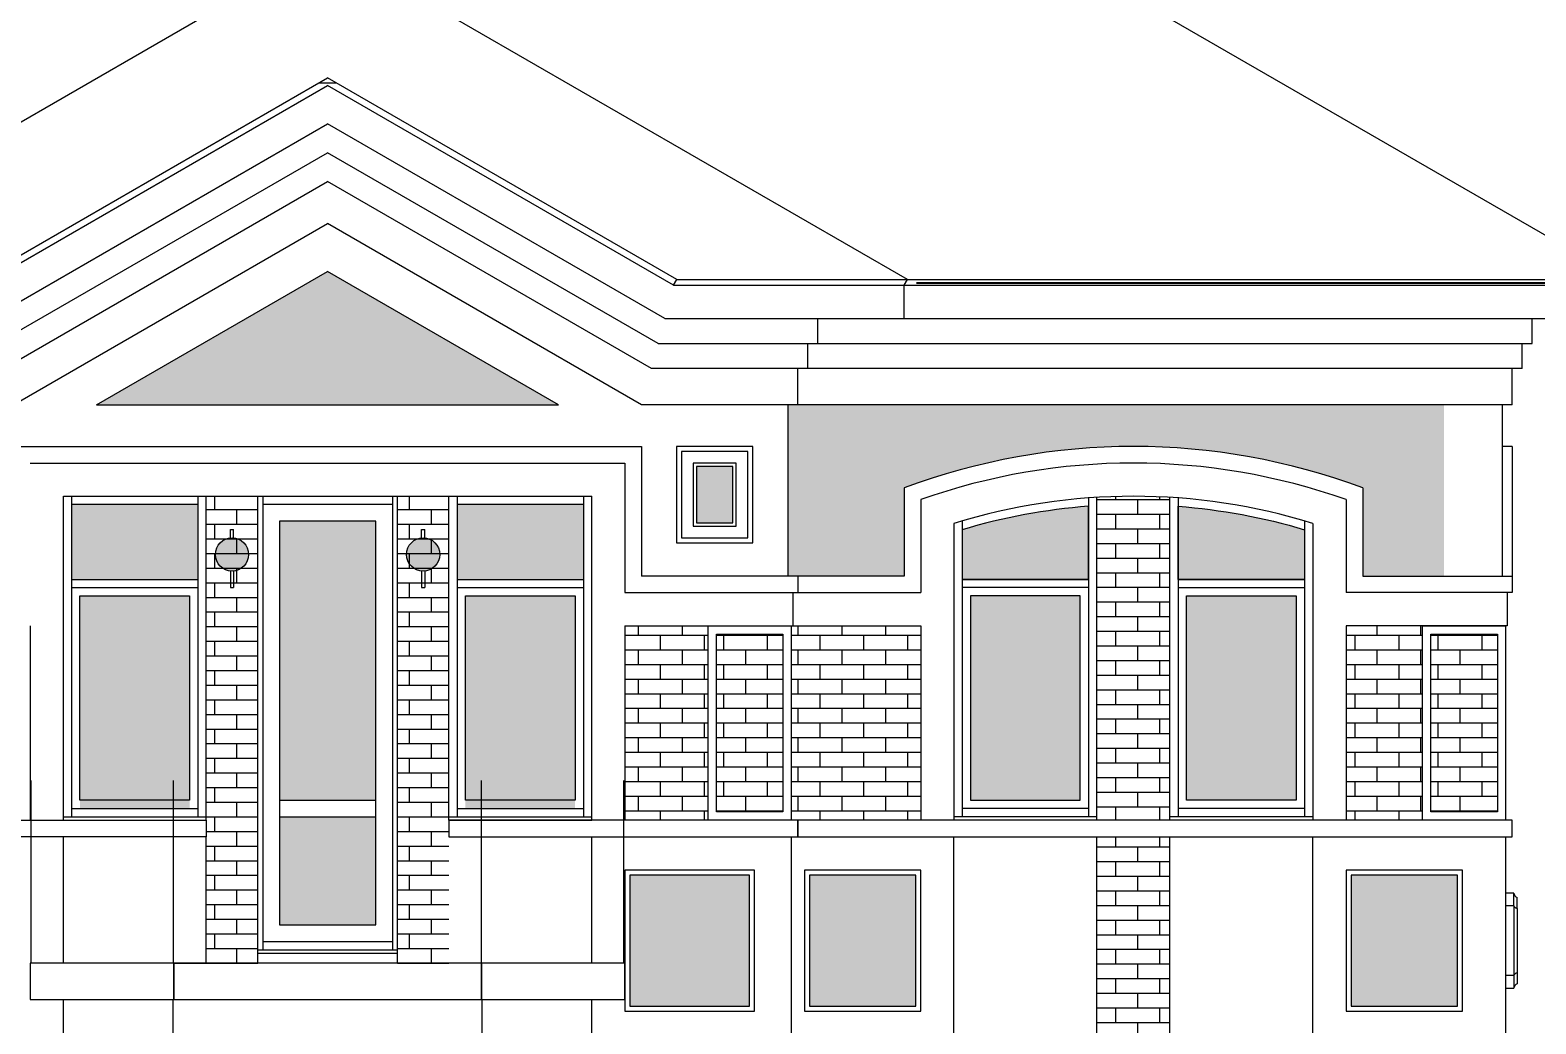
# Model space of a CAD drawing. Header units: millimetres. Extents: x 494 to 889, y 25 to 312.
# Drawn here: x 666.6 to 757.3, y 146.6 to 206.4 of the extents above; entities that cross this region are included whole.
import ezdxf

# ---------------------------------------------------------------- set-up
doc = ezdxf.new("R2010")
doc.units = ezdxf.units.MM
for name, color, linetype, lineweight in [('A_ОКНА', 4, 'Continuous', 13), ('A_РАЗМ.ОСНОВНЫЕ', 4, 'Continuous', 13), ('A_УТЕП-ЛЬ', 41, 'Continuous', 15), ('A_ФАСАД', 30, 'Continuous', 15), ('А_КИРПИЧ ОБЛИЦ.', 250, 'Continuous', 30), ('А_ОБЛИЦОВКА КАМЕНЬ', 211, 'Continuous', 20), ('А_ОКНА', 4, 'Continuous', 13), ('А_ПЕРВЫЙ ПЛАН', 102, 'Continuous', 15), ('А_ШТРИХ.ОКОН', 140, 'Continuous', 9), ('А_ШТУКАТУРКА ФАСАД', 7, 'Continuous', 15)]:
    doc.layers.add(name, color=color, linetype=linetype, lineweight=lineweight)
doc.layers.add('dwgmodels.com', color=250, linetype='Continuous')
doc.styles.get("Standard").update_dxf_attribs({"font": 'ARIAL_0.TTF'})
doc.dimstyles.new('dwgmodels.com', dxfattribs={"dimtxt": 2.5, "dimasz": 2.5, "dimexe": 1.25, "dimexo": 0.625, "dimtad": 1, "dimtxsty": 'Standard', "dimcen": 2.5, "dimadec": 0, "dimazin": 0, "dimtfac": 1, "dimtmove": 0, "dimatfit": 3, "dimfxl": 1, "dimarcsym": 0})

# ---------------------------------------------------------------- blocks, each defined once
blk = doc.blocks.new('фонарь 222')
at = {"layer": 'A_УТЕП-ЛЬ'}
h = blk.add_hatch(color=256, dxfattribs=at)
h.set_gradient(color1=(121, 173, 175), one_color=1, tint=1, name='SPHERICAL')
h.paths.add_polyline_path([(1.100000000000364, 2, 1), (-0.8999999999996362, 2, 1)])
at = {"layer": 'А_ОКНА'}
blk.add_circle((0.1000000000003638, 2), 1, dxfattribs=at)
at = {"layer": 'А_ПЕРВЫЙ ПЛАН', "lineweight": 13, "ltscale": 100}
for p, q in [((0, 3), (0, 3.5)), ((0, 3.5), (0.2000000000007276, 3.5)), ((0.2000000000007276, 3), (0.2000000000007276, 3.5)), ((0, 1), (0, 0)), ((0.2000000000007276, 1), (0.2000000000007276, 0)), ((0, 0), (0.2000000000007276, 0))]:
    blk.add_line(p, q, dxfattribs=at)
blk = doc.blocks.new('*D56')
at = {"layer": 'Defpoints', "color": 0, "transparency": 16777216}
for p in [(669.7138429750164, 234.3943035635011), (669.7138429750164, 227.2790907748213), (607.67497452151, 191.4065582642755)]:
    blk.add_point(p, dxfattribs=at)
at = {"layer": 'dwgmodels.com', "color": 0, "lineweight": -2, "transparency": 16777216}
for p, q in [((607.67497452151, 192.0315582642755), (607.67497452151, 235.6443035635011)), ((669.7138429750164, 227.9040907748213), (669.7138429750164, 235.6443035635011)), ((610.17497452151, 234.3943035635011), (667.2138429750164, 234.3943035635011))]:
    blk.add_line(p, q, dxfattribs=at)
at = {"layer": 'dwgmodels.com', "color": 0, "transparency": 16777216}
for points in [[(610.17497452151, 234.8109702301678), (610.17497452151, 233.9776368968345), (607.67497452151, 234.3943035635011)], [(667.2138429750164, 234.8109702301678), (667.2138429750164, 233.9776368968345), (669.7138429750164, 234.3943035635011)]]:
    blk.add_solid(points, dxfattribs=at)
at = {"layer": 'dwgmodels.com', "color": 0, "transparency": 16777216, "insert": (638.6944087482632, 236.5216910123415), "char_height": 2.5, "attachment_point": 5}
blk.add_mtext('62,04', dxfattribs=at)
blk = doc.blocks.new('*D59')
at = {"layer": 'Defpoints', "color": 0, "transparency": 16777216}
for p in [(684.6413167294936, 211.6400679021414), (784.6466018018527, 211.6400679021414), (719.3618832161151, 191.198682546185)]:
    blk.add_point(p, dxfattribs=at)
at = {"layer": 'dwgmodels.com', "color": 0, "lineweight": -2, "transparency": 16777216}
for p, q in [((685.2663167294936, 211.6400679021414), (785.8966018018527, 211.6400679021414)), ((784.6466018018527, 193.698682546185), (784.6466018018527, 209.1400679021414)), ((719.9868832161151, 191.198682546185), (785.8966018018527, 191.198682546185))]:
    blk.add_line(p, q, dxfattribs=at)
at = {"layer": 'dwgmodels.com', "color": 0, "transparency": 16777216}
for points in [[(784.2299351351861, 209.1400679021414), (785.0632684685194, 209.1400679021414), (784.6466018018527, 211.6400679021414)], [(784.2299351351861, 193.698682546185), (785.0632684685194, 193.698682546185), (784.6466018018527, 191.198682546185)]]:
    blk.add_solid(points, dxfattribs=at)
at = {"layer": 'dwgmodels.com', "color": 0, "transparency": 16777216, "insert": (782.5192143530121, 201.4193752241629), "char_height": 2.5, "attachment_point": 5, "rotation": 90}
blk.add_mtext('20,44', dxfattribs=at)

msp = doc.modelspace()

# ---------------------------------------------------------------- hatches: boundary and pattern name
at = {"layer": 'dwgmodels.com'}
h = msp.add_hatch(color=0, dxfattribs=at)
h.set_gradient(color1=(0, 255, 255), color2=(248, 246, 176), tint=1)
h.paths.add_polyline_path([(698.4345797814613, 183.8425214470666), (684.5345798806427, 191.8676901315124), (670.6345799798116, 183.8425214470666)])
h = msp.add_hatch(color=0, dxfattribs=at)
h.set_gradient(color1=(0, 255, 255), color2=(248, 246, 176), tint=1)
h.paths.add_polyline_path([(662.3345799996468, 180.1425214553277), (660.5345798761349, 180.1425214553277), (660.5345798761327, 176.7425213257269), (662.3345799996468, 176.7425213257269)])
h.paths.add_polyline_path([(660.5345798761349, 180.1425214553277), (660.1345797897384, 180.1425214553277), (660.1345797897384, 176.7425213257269), (660.5345798761327, 176.7425213257269)])
h.paths.add_polyline_path([(708.5345798760836, 180.1425214553277), (706.7345798805773, 180.1425214553277), (706.7345798805773, 176.7425213257269), (708.5345798760836, 176.7425213257269)])
h.paths.add_polyline_path([(708.9345800904857, 180.1425214553277), (708.5345798760836, 180.1425214553277), (708.5345798760836, 176.7425213257269), (708.9345800904857, 176.7425213257269)])
h.paths.add_polyline_path([(746.8345774290219, 178.8425214553053), (746.8345774290219, 173.5425213257298), (751.7345798760953, 173.5425213257259), (751.7345798760953, 183.8425214470739), (712.234580087098, 183.8425214470739), (712.234580087098, 173.5425213257234), (719.2345796710879, 173.5425213257298), (719.2345796710879, 178.8425214716594, -0.1811594344142756)])
h.paths.add_polyline_path([(656.8345796741496, 183.8425214470641), (617.334579876072, 183.8425214470532), (617.334579876072, 173.5425213257259), (622.2345823322257, 173.5425213257298), (622.2345823322257, 178.8425214553053, -0.1811594344142757), (649.8345800901598, 178.8425214716594), (649.8345800901598, 173.5425213257298), (656.8345796741496, 173.5425213257201)])
h = msp.add_hatch(color=0, dxfattribs=at)
h.set_gradient(color1=(0, 255, 255), color2=(248, 246, 176), tint=1)
h.paths.add_polyline_path([(751.7345798760953, 155.5425169443446), (746.1345774290103, 155.5425169443446), (746.1345774290103, 147.6425259499559), (751.7345798760953, 147.6425259499559)])
h.paths.add_polyline_path([(752.5345754024756, 155.5425169443446), (751.7345798760953, 155.5425169443446), (751.7345798760953, 147.6425259499559), (752.5345754024756, 147.6425259499559)])
h.paths.add_polyline_path([(719.934579671507, 155.5425169443446), (713.5345816980416, 155.5425169443446), (713.5345816980416, 147.6425259499559), (719.934579671507, 147.6425259499559)])
h.paths.add_polyline_path([(709.934575575201, 155.5425169442937), (708.5345798760836, 155.5425169442937), (708.5345798760836, 147.642525949905), (709.934575575201, 147.642525949905)])
h.paths.add_polyline_path([(708.5345798760836, 155.5425169442937), (702.7345798465258, 155.5425169442937), (702.7345798465258, 147.642525949905), (708.5345798760836, 147.642525949905)])
at = {"layer": 'А_КИРПИЧ ОБЛИЦ.', "lineweight": 9, "true_color": 0xf27172}
h = msp.add_hatch(dxfattribs=at)
h.set_pattern_fill('AR-BRSTD', color=11, scale=0.013, style=0)
h.set_pattern_definition([(0, (850.7840936979928, 150.2425214465587), (0, 0.8806434000000001), []), (90, (850.7840936979928, 150.2425214465587), (-1.3208, 0.8806434000000001), [0.8806434000000001, -0.8806434000000001])])
h.paths.add_polyline_path([(680.334570924083, 150.2425214470244), (677.2345801004858, 150.242521447068), (677.234580100544, 178.3425214553248), (680.334570924083, 178.3425214553248)])
h = msp.add_hatch(dxfattribs=at)
h.set_pattern_fill('AR-BRSTD', color=11, scale=0.013, style=0)
h.set_pattern_definition([(0, (862.4841026577351, 150.2425214465296), (0, 0.8806434000000001), []), (90, (862.4841026577351, 150.2425214465296), (-1.3208, 0.8806434000000001), [0.8806434000000001, -0.8806434000000001])])
h.paths.add_polyline_path([(691.834579867108, 150.2425214466242), (688.7345890750012, 150.2425214470389), (688.7345890750594, 178.3425214553248), (691.834579867108, 178.3425214549537)])
h = msp.add_hatch(dxfattribs=at)
h.set_pattern_fill('AR-BRSTD', color=11, scale=0.013, style=0)
h.set_pattern_definition([(0, (729.3345843557336, 146.4425214470506), (0, 0.8806434000000001), []), (90, (729.3345843557336, 146.4425214470506), (-1.3208, 0.8806434000000001), [0.8806434000000001, -0.8806434000000001])])
edge = h.paths.add_edge_path()
edge.add_arc((733.0345740657949, 144.1073813178995), 34.23192330107856, 446.3152060868438, 453.6847788712666)
edge.add_line((730.8345841737764, 178.2685378756909), (730.8345841738346, 158.8425214471466))
edge.add_line((730.8345841738346, 158.8425214471466), (735.2345729261588, 158.8425214471466))
edge.add_line((735.2345729261588, 158.8425214471466), (735.2345729261588, 178.2685372981254))
h = msp.add_hatch(dxfattribs=at)
h.set_pattern_fill('AR-BRSTD', color=11, scale=0.013, style=0)
h.set_pattern_definition([(0, (701.9345796555581, 144.4425214470142), (0, 0.8806434000000001), []), (90, (701.9345796555581, 144.4425214470142), (-1.3208, 0.8806434000000001), [0.8806434000000001, -0.8806434000000001])])
h.paths.add_polyline_path([(702.4345798465374, 158.8425214471175), (702.4345798465374, 170.5425213257153), (707.4345798857112, 170.5425213257516), (707.4345798857112, 158.8425214471539)])
h = msp.add_hatch(dxfattribs=at)
h.set_pattern_fill('AR-BRSTD', color=11, scale=0.013, style=0)
h.set_pattern_definition([(0, (711.5345796678166, 144.4425214470142), (0, 0.8806434000000001), []), (90, (711.5345796678166, 144.4425214470142), (-1.3208, 0.8806434000000001), [0.8806434000000001, -0.8806434000000001])])
h.paths.add_polyline_path([(712.4345800872843, 158.8425214471102), (712.4345800872843, 170.542521325708), (720.2345796714953, 170.5425213257516), (720.2345796714953, 158.8425214471539)])
h = msp.add_hatch(dxfattribs=at)
h.set_pattern_fill('AR-BRSTD', color=11, scale=0.013, style=0)
h.set_pattern_definition([(0, (743.7345776099546, 144.4425214470142), (0, 0.8806434000000001), []), (90, (743.7345776099546, 144.4425214470142), (-1.3208, 0.8806434000000001), [0.8806434000000001, -0.8806434000000001])])
h.paths.add_polyline_path([(745.8345774290219, 158.8425214471175), (745.8345774290219, 170.5425213257153), (750.4345798860022, 170.5425213257371), (750.4345798860022, 158.8425214471393)])
h = msp.add_hatch(dxfattribs=at)
h.set_pattern_fill('AR-BRSTD', color=11, scale=0.013, style=0)
h.set_pattern_definition([(0, (832.5345774391617, 144.4425214635015), (0, 0.8806434000000001), []), (90, (832.5345774391617, 144.4425214635015), (-1.3208, 0.8806434000000001), [0.8806434000000001, -0.8806434000000001])])
h.paths.add_polyline_path([(711.9345800872843, 159.342521451243), (711.9345800872843, 170.0425213298043), (707.9345798857112, 170.042521321568), (707.9345798857112, 159.3425214430066)])
h = msp.add_hatch(dxfattribs=at)
h.set_pattern_fill('AR-BRSTD', color=11, scale=0.013, style=0)
h.set_pattern_definition([(0, (875.5345774394527, 144.4425214552797), (0, 0.8806434000000001), []), (90, (875.5345774394527, 144.4425214552797), (-1.3208, 0.8806434000000001), [0.8806434000000001, -0.8806434000000001])])
h.paths.add_polyline_path([(754.9345800875753, 159.3425214430212), (754.9345800875753, 170.0425213215825), (750.9345798860022, 170.0425213133461), (750.9345798860022, 159.3425214347848)])
h = msp.add_hatch(dxfattribs=at)
h.set_pattern_fill('AR-BRSTD', color=11, scale=0.013, style=0)
h.set_pattern_definition([(0, (729.3345798717646, 111.4425214469996), (0, 0.8806434000000001), []), (90, (729.3345798717646, 111.4425214469996), (-1.3208, 0.8806434000000001), [0.8806434000000001, -0.8806434000000001])])
h.paths.add_polyline_path([(735.234577428987, 157.8425214471539), (735.2345774290452, 125.842521447103), (730.8345796898657, 125.842521447103), (730.8345796898657, 157.8425214471539)])
at = {"layer": 'А_ШТРИХ.ОКОН', "ltscale": 100}
h = msp.add_hatch(color=256, dxfattribs=at)
h.set_gradient(color1=(116, 208, 231), one_color=1, tint=1, name='INVCURVED')
h.paths.add_polyline_path([(669.134579841194, 173.342521454117), (676.7345798333708, 173.3425214540952), (676.7345845992395, 177.8425214553175), (669.1345753571086, 177.8425214553175)])
h.paths.add_polyline_path([(676.2345814111477, 172.3425214540806), (669.6345763939034, 172.3425214540952), (669.6345797116819, 159.5425213421371), (676.2345847289262, 159.5425215521576)])
h = msp.add_hatch(color=256, dxfattribs=at)
h.set_gradient(color1=(116, 208, 231), one_color=1, tint=1, name='INVCURVED')
h.paths.add_polyline_path([(699.4345764188629, 172.3425214541606), (692.834581179749, 172.3425214541679), (692.8345844974692, 159.5425213454331), (699.4345797365831, 159.5425215488689)])
h.paths.add_polyline_path([(692.3345843677826, 173.3425214541898), (699.9345798661534, 173.3425214541679), (699.934575382068, 177.8425214553175), (692.3345798836972, 177.8425214553175)])
h = msp.add_hatch(color=256, dxfattribs=at)
h.set_gradient(color1=(116, 208, 231), one_color=1, tint=1, name='INVCURVED')
h.paths.add_polyline_path([(723.234579635232, 172.3425214540006), (723.234579635232, 160.0425214457686), (729.8345796274089, 160.0425214457686), (729.8345796274089, 172.3425214540079)])
edge = h.paths.add_edge_path()
edge.add_line((722.7345796273739, 173.3425214540079), (730.3345796274089, 173.3425214540079))
edge.add_line((730.3345796274089, 173.3425214540079), (730.3345796274089, 177.7406691029722))
edge.add_arc((733.0345785278778, 142.0045275249107), 35.83799393032191, 94.32070112492939, 106.7026278093792)
edge.add_line((722.7345796273739, 176.33049191922), (722.7345796273739, 173.3425214540079))
h = msp.add_hatch(color=256, dxfattribs=at)
h.set_gradient(color1=(116, 208, 231), one_color=1, tint=1, name='INVCURVED')
h.paths.add_polyline_path([(742.8345774212221, 172.3425214540006), (742.8345774212221, 160.0425214457686), (736.2345774290452, 160.0425214457686), (736.2345774290452, 172.3425214540079)])
edge = h.paths.add_edge_path()
edge.add_line((743.3345774290801, 173.3425214540079), (735.7345774290452, 173.3425214540079))
edge.add_line((735.7345774290452, 173.3425214540079), (735.7345774290452, 177.7406691029722))
edge.add_arc((733.0345785285763, 142.0045275249107), 35.83799393032191, 433.2973721906209, 445.67929887507063, ccw=False)
edge.add_line((743.3345774290801, 176.33049191922), (743.3345774290801, 173.3425214540079))
h = msp.add_hatch(color=256, dxfattribs=at)
h.set_gradient(color1=(116, 208, 231), one_color=1, tint=1, name='INVCURVED')
h.paths.add_polyline_path([(681.6345739000544, 160.0425356817181), (687.4345739000428, 160.0425356817108), (687.4345710202188, 176.8425214552811), (681.6345710202886, 176.8425214552811)])
h.paths.add_polyline_path([(687.4345741011502, 159.0425356817253), (681.6345741011037, 159.0425356817253), (681.6345754082149, 152.5425214470782), (687.4345754081451, 152.5425214470782)])

# ---------------------------------------------------------------- linework, layer by layer
at = {"layer": 'A_ОКНА'}
for p, q in [((676.7345801151541, 177.8425214553175), (669.1345753571086, 177.8425214553175)), ((669.134579841194, 178.3425214553248), (669.1345798412522, 159.042521447151)), ((676.7345845992395, 178.3425214553175), (676.7345845992977, 159.042521447151)), ((688.4345709240015, 177.8425214552884), (680.6345709240131, 177.8425214552884)), ((680.6345754080985, 178.3425214552957), (680.6345754081567, 151.0425214470782)), ((688.4345754080869, 178.3425214552884), (688.4345754081451, 151.0425214470782)), ((699.934575382068, 177.8425214553175), (692.3345798836972, 177.8425214553175)), ((692.3345843677826, 178.3425214553248), (692.3345843678408, 159.042521447151)), ((699.9345798661534, 178.3425214553175), (699.9345798662116, 159.042521447151)), ((730.3345796710646, 178.242074476348), (730.3345796711228, 159.0425214471146)), ((735.7345774290452, 178.2420744730956), (735.7345774290452, 159.0425214471073)), ((722.7345796709715, 176.8521935361754), (722.7345796710297, 159.0425214471146)), ((743.3345774290801, 176.8521935232824), (743.3345774290801, 159.0425214471073)), ((669.1345798412522, 159.542521447151), (676.7345845992977, 159.542521447151)), ((681.6345739648395, 160.0425356817108), (687.434574060987, 160.0425356817108)), ((692.3345843678408, 159.542521447151), (699.9345798662116, 159.542521447151)), ((730.3345796711228, 159.5425214471146), (722.7345796710297, 159.5425214471146)), ((743.3345774290801, 159.5425214471073), (735.7345774290452, 159.5425214471073)), ((681.6345740610568, 159.0425356817253), (687.434574060987, 159.0425356817253)), ((680.6345754081567, 151.5425214470782), (688.4345754081451, 151.5425214470782))]:
    msp.add_line(p, q, dxfattribs=at)
for points in [[(722.7345796273739, 173.3425214540079), (730.3345796274089, 173.3425214540079), (730.3345796274089, 177.7406691029722, 0.05407897340576712), (722.7345796273739, 176.33049191922)], [(743.3345774290801, 173.3425214540079), (735.7345774290452, 173.3425214540079), (735.7345774290452, 177.7406691029722, -0.05407897340576712), (743.3345774290801, 176.33049191922)]]:
    msp.add_lwpolyline(points, format="xyb", close=True, dxfattribs=at)
for points in [[(681.6345753119977, 152.5425214470782), (687.4345753119278, 152.5425214470782), (687.4345710202188, 176.8425214552811), (681.6345710202886, 176.8425214552811)], [(676.2345798333708, 172.3425214540879), (676.2345798333708, 160.0425214458559), (669.634579841194, 160.0425214458559), (669.634579841194, 172.3425214540952)], [(699.4345843599594, 172.3425214541606), (699.4345843599594, 160.0425214459286), (692.8345843677826, 160.0425214459286), (692.8345843677826, 172.3425214541679)], [(723.2345751761759, 172.3425214540006), (723.2345751761759, 160.0425214457686), (729.8345751683528, 160.0425214457686), (729.8345751683528, 172.3425214540079)], [(742.8345774212221, 172.3425214540006), (742.8345774212221, 160.0425214457686), (736.2345774290452, 160.0425214457686), (736.2345774290452, 172.3425214540079)]]:
    msp.add_lwpolyline(points, close=True, dxfattribs=at)
at = {"layer": 'A_ФАСАД'}
for p, q in [((677.2345801004858, 158.8425214471539), (677.2345801004858, 178.3425214553248)), ((680.334570924083, 150.2425214470389), (680.334570924083, 178.3425214552957)), ((688.7345709241645, 150.2425214470389), (688.7345709241063, 178.3425214553248)), ((691.8345798671662, 158.8425214471393), (691.8345798671662, 178.3425214549173)), ((730.834579671181, 158.8425214471685), (730.834579671181, 178.2758634241512)), ((735.2345729261588, 158.8425214471685), (735.2345729261588, 178.2758636946058)), ((730.8345796898657, 125.8425214471466), (730.8345796898075, 157.8425214471757)), ((735.2345774290452, 125.8425214471466), (735.2345774290452, 157.8425214471757))]:
    msp.add_line(p, q, dxfattribs=at)
at = {"layer": 'А_ОБЛИЦОВКА КАМЕНЬ'}
for p, q in [((670.6345799797864, 183.842521447052), (684.5345798806238, 191.8676901315015)), ((698.4345797814613, 183.8425214470666), (684.5345798806238, 191.8676901315233)), ((670.6345799797864, 183.8425214470666), (698.4345797814613, 183.8425214470666)), ((668.6345845994374, 159.0425214471437), (677.234580100544, 159.0425214471583)), ((668.6345845994374, 158.8425214471539), (677.234580100544, 158.8425214471539)), ((691.834579867108, 159.0425214471437), (700.4345843678175, 159.0425214471583)), ((691.834579867108, 158.8425214471539), (700.4345843678175, 158.8425214471539)), ((730.83457967089, 159.0425214471073), (722.2345796710879, 159.0425214471219)), ((743.8345774289055, 159.0425214471001), (735.2345774290452, 159.0425214471146)), ((680.3345754082848, 151.042521447071), (688.7345754081334, 151.0425214470855)), ((680.3345754082848, 150.8425214470811), (688.7345754081334, 150.8425214470811))]:
    msp.add_line(p, q, dxfattribs=at)
at = {"layer": 'А_ОКНА'}
for p, q in [((669.134579841194, 173.342521454117), (676.7345798333708, 173.3425214540952)), ((692.3345843677826, 173.3425214541898), (699.9345843599594, 173.3425214541679)), ((730.3345751683528, 173.3425214540297), (722.7345751761759, 173.3425214540079)), ((735.7345774290452, 173.3425214540297), (743.3345774212221, 173.3425214540079)), ((669.134579841194, 172.8425214541243), (676.7345798333708, 172.8425214540952)), ((692.3345843677826, 172.842521454197), (699.9345843599594, 172.8425214541679)), ((730.3345751683528, 172.842521454037), (722.7345751761759, 172.8425214540079)), ((735.7345774290452, 172.842521454037), (743.3345774212221, 172.8425214540079))]:
    msp.add_line(p, q, dxfattribs=at)
at = {"layer": 'А_ПЕРВЫЙ ПЛАН', "color": 0, "ltscale": 100}
for p, q in [((762.43375148016, 191.3874970957662), (712.6346620788981, 220.1390147669703)), ((649.6354082815533, 191.3874970957589), (684.5345798806238, 211.5365432129878)), ((719.4337514796944, 191.3874970957589), (684.5345798806238, 211.5365432129878)), ((666.698972348212, 150.242521447068), (666.698972348212, 161.242521447068)), ((675.2662948007646, 150.242521447068), (675.2662948007646, 161.242521447068)), ((693.8028651982031, 150.242521447068), (693.8028651982031, 161.242521447068))]:
    msp.add_line(p, q, dxfattribs=at)
at = {"layer": 'А_ПЕРВЫЙ ПЛАН', "ltscale": 100}
for p, q in [((663.5061740271931, 191.3874970957589), (684.5345798806238, 203.5282528758656)), ((684.0345798805656, 203.2349217833802), (685.0345798805656, 203.2349217833802)), ((705.5629857339964, 191.3874970957662), (684.5345798806238, 203.5282528758511)), ((705.363813950361, 191.0425214471001), (705.5629857339964, 191.3874970957662)), ((705.5629857339964, 191.3874970957662), (762.43375148016, 191.3874970957735)), ((719.234579696059, 191.0425214470928), (719.4337514796944, 191.3874970957589)), ((702.3701876507557, 150.242521447068), (702.3701876507557, 161.242521447068)), ((693.794169009926, 150.242521447068), (693.794169009926, 148.042521447071))]:
    msp.add_line(p, q, dxfattribs=at)
at = {"layer": 'А_ШТУКАТУРКА ФАСАД', "color": 7}
for p, q in [((663.7053458108285, 191.0425214470855), (684.5345798806238, 203.0682853442962)), ((705.363813950361, 191.0425214470782), (684.5345798806238, 203.0682853442817)), ((664.2412441957576, 189.0425214470928), (684.5345798806238, 200.7588842675144)), ((704.8279155655482, 189.0425214470928), (684.5345798806238, 200.7588842675144)), ((664.6431679843527, 187.5425214470782), (684.5345798806238, 199.0268334599499)), ((704.425991776895, 187.542521447071), (684.5345798806238, 199.0268334599281)), ((665.0450917730641, 186.0425214470782), (684.5345798805656, 197.2947826523781)), ((704.0240679882418, 186.0425214470855), (684.5345798805656, 197.2947826523999)), ((665.6345799963174, 183.8425214470666), (684.5345798806238, 194.7544414679181)), ((703.4345797649303, 183.8425214470739), (684.5345798806238, 194.75444146794)), ((719.2345800872727, 189.0425214470637), (719.2345800872727, 191.0425214470637)), ((704.8279155655482, 189.0425214470855), (762.2345800877383, 189.0425214470782)), ((714.0345800870864, 187.542521447071), (714.0345800870864, 189.0425214470782)), ((757.0345800875521, 187.5425214470564), (757.0345800875521, 189.0425214470782)), ((704.425991776895, 187.5425214470637), (757.0345800875521, 187.5425214470564)), ((713.4345800870515, 186.0425214470564), (713.4345800870515, 187.542521447071)), ((756.4345800875171, 186.0425214470782), (756.4345800875171, 187.542521447071)), ((756.4345800875171, 186.0425214470782), (704.0240679882418, 186.0425214470782)), ((712.8345800870165, 183.8425214470593), (712.8345800870748, 186.0425214470564)), ((755.8345800874822, 183.8425214470739), (755.8345800875404, 186.0425214470564)), ((755.8345800874822, 183.8425214470739), (703.4345797649303, 183.8425214470739)), ((712.234580087098, 183.8425214470593), (712.234580087098, 173.5425213257371)), ((755.2345800875637, 183.8425214470593), (755.2345800875637, 173.5425213257371)), ((665.6345801152356, 181.3425214553248), (703.4345798838485, 181.3425214553248)), ((703.4345798838485, 181.3425214553248), (703.4345798838485, 173.5425213257153)), ((755.8345800876568, 181.3425214553321), (755.2345798801698, 181.3425214553321)), ((755.8345800875986, 181.3425214553394), (755.8345800875404, 172.5425213257444)), ((666.6345801152356, 180.3425214553248), (702.4345798838485, 180.3425214553248)), ((702.4345798838485, 180.3425214553248), (702.4345798838485, 172.5425213257444)), ((719.2345796710879, 178.8425214716593), (719.2345796710879, 173.5425213257298)), ((746.8345774290219, 178.8425214716375), (746.8345774290219, 173.5425213257298)), ((668.6345801152356, 158.8425214471321), (668.6345801152356, 178.3425214553248)), ((668.6345801152356, 178.3425214553248), (700.4345798838485, 178.3425214553248)), ((700.4345798838485, 158.8425214471321), (700.4345798838485, 178.3425214553248)), ((720.2345796710879, 178.1426211087349), (720.2345796710879, 172.5425213257371)), ((745.8345774290219, 178.1426210932808), (745.8345774290219, 172.5425213257371)), ((722.2345796710879, 176.7004902234443), (722.2345796710879, 158.8425214471685)), ((743.8345774290219, 176.7004902098528), (743.8345774290219, 158.8425214471685)), ((719.2345796710879, 173.5425213257298), (703.4345798838485, 173.5425213257153)), ((712.8345800870748, 173.5425213257225), (712.8345800870748, 172.5425213257371)), ((746.8345774290219, 173.5425213257298), (755.8345800875404, 173.5425213257225)), ((702.4345798465956, 172.5425213257444), (720.2345796710879, 172.5425213257371)), ((712.5345800870864, 172.5425213257444), (712.5345800870864, 170.5425213257298)), ((755.8345800875404, 172.5425213257371), (745.8345774290219, 172.5425213257371)), ((755.5345800875521, 172.5425213257444), (755.5345800875521, 170.5425213257298)), ((666.6345801338621, 170.5425213257298), (666.6345801338621, 158.8425214471248)), ((702.4345798465374, 170.5425213257298), (720.2345796710879, 170.5425213257298)), ((702.4345798838485, 170.5425213257298), (702.4345798838485, 158.8425214471248)), ((720.2345796710879, 170.5425213257298), (720.2345796710879, 158.8425214471685)), ((755.5345800875521, 170.5425213257298), (745.8345774290219, 170.5425213257298)), ((745.8345774290219, 170.5425213257298), (745.8345774290219, 158.8425214471685)), ((668.6345801152356, 150.242521447068), (668.6345801152356, 157.8425214471393)), ((700.4345798838485, 150.242521447068), (700.4345798838485, 157.8425214471393)), ((722.2345796710879, 125.842521447103), (722.2345796710879, 157.8425214471393)), ((743.8345774290219, 125.842521447103), (743.8345774290219, 157.8425214471612)), ((668.6345801151774, 117.5425214470782), (668.6345801151774, 148.042521447071)), ((675.234580115387, 117.5425214470782), (675.234580115387, 148.042521447071)), ((693.8345798464443, 117.5425214470782), (693.8345798464443, 148.042521447071)), ((700.4345798838485, 117.542521447071), (700.4345798838485, 148.042521447071))]:
    msp.add_line(p, q, dxfattribs=at)
at = {"layer": 'А_ШТУКАТУРКА ФАСАД'}
msp.add_line((705.363813950361, 191.042521447071), (762.2345800877383, 191.0425214470564), dxfattribs=at)
at = {"layer": 'А_ШТУКАТУРКА ФАСАД', "lineweight": 15}
for p, q in [((755.9345800875753, 154.4425214389233), (755.4345800875753, 154.4425214389233)), ((755.9345800875753, 153.69884266314), (755.9345800875753, 154.4425214389233)), ((756.134580087587, 153.5304327836606), (756.134580087587, 154.1925214389233)), ((755.9345800875753, 153.69884266314), (755.4345800875753, 153.69884266314)), ((755.9345800875753, 153.69884266314), (755.9345800875753, 149.4862002147023)), ((756.134580087587, 153.5304327836606), (756.134580087587, 149.6546100941817)), ((756.134580087587, 149.6546100941817), (756.134580087587, 148.992521438919)), ((755.9345800875753, 149.4862002147023), (755.4345800875753, 149.4862002147023)), ((755.4345800875753, 148.742521438919), (755.9345800875753, 148.742521438919)), ((755.9345800875753, 149.4862002147023), (755.9345800875753, 148.742521438919))]:
    msp.add_line(p, q, dxfattribs=at)
at = {"layer": 'А_ШТУКАТУРКА ФАСАД', "color": 7}
for points in [[(705.5345798805656, 175.5425213257298), (710.1345800904974, 175.5425213257298), (710.1345800904974, 181.3425214553248), (705.5345798805656, 181.3425214553248)], [(705.834579880554, 175.8425213257182), (709.834580090509, 175.8425213257182), (709.834580090509, 181.0425214553364), (705.834579880554, 181.0425214553364)], [(706.5345798805656, 176.5425213257298), (709.1345800904974, 176.5425213257298), (709.1345800904974, 180.3425214553248), (706.5345798805656, 180.3425214553248)], [(706.7345798805773, 176.7425213257269), (708.9345800904857, 176.7425213257269), (708.9345800904857, 180.1425214553277), (706.7345798805773, 180.1425214553277)], [(707.4345798857112, 170.5425213256862), (712.4345800872843, 170.5425213256862), (712.4345800872843, 158.8425214471248), (707.4345798857112, 158.8425214471248)], [(750.4345798860022, 170.542521317508), (755.4345800875753, 170.542521317508), (755.4345800875753, 158.8425214389466), (750.4345798860022, 158.8425214389466)], [(707.9345798857112, 170.0425213256862), (711.9345800872843, 170.0425213256862), (711.9345800872843, 159.3425214471248), (707.9345798857112, 159.3425214471248)], [(750.9345798860022, 170.042521317508), (754.9345800875753, 170.042521317508), (754.9345800875753, 159.3425214389466), (750.9345798860022, 159.3425214389466)], [(677.234580100544, 157.8425214471466), (656.2345796739983, 157.8425214471248), (656.2345796739983, 158.8425214471175), (677.234580100544, 158.8425214471393)], [(691.834579867108, 157.8425214471466), (712.8345800686229, 157.8425214471248), (712.8345800686229, 158.8425214471175), (691.834579867108, 158.8425214471393)], [(712.8345800686229, 157.8425214471321), (755.834580068914, 157.8425214471757), (755.834580068914, 158.8425214471685), (712.8345800686229, 158.8425214471248)], [(677.234580100544, 157.8425214471466), (675.234580115387, 157.8425214471466), (675.234580115387, 150.242521447068), (677.234580100544, 150.242521447068)], [(702.4345798465374, 147.3425259499021), (710.2345755751894, 147.3425259499021), (710.2345755751894, 155.8425169442966), (702.4345798465374, 155.8425169442966)], [(702.7345798465258, 147.642525949905), (709.934575575201, 147.642525949905), (709.934575575201, 155.5425169442937), (702.7345798465258, 155.5425169442937)], [(713.2345816980533, 147.342525949953), (720.2345796714953, 147.342525949953), (720.2345796714953, 155.8425169443475), (713.2345816980533, 155.8425169443475)], [(713.5345816980416, 147.6425259499559), (719.934579671507, 147.6425259499559), (719.934579671507, 155.5425169443446), (713.5345816980416, 155.5425169443446)], [(745.8345774290219, 147.342525949953), (752.834575402464, 147.342525949953), (752.834575402464, 155.8425169443475), (745.8345774290219, 155.8425169443475)], [(746.1345774290103, 147.6425259499559), (752.5345754024756, 147.6425259499559), (752.5345754024756, 155.5425169443446), (746.1345774290103, 155.5425169443446)], [(666.6345801338621, 148.042521447071), (675.2749909889253, 148.042521447071), (675.2749909889253, 150.242521447068), (666.6345801338621, 150.242521447068)], [(675.2749909889253, 148.042521447071), (693.794169009926, 148.042521447071), (693.794169009926, 150.242521447068), (675.2749909889253, 150.242521447068)], [(693.794169009926, 148.042521447071), (702.4345798838485, 148.042521447071), (702.4345798838485, 150.242521447068), (693.794169009926, 150.242521447068)]]:
    msp.add_lwpolyline(points, close=True, dxfattribs=at)
for points in [[(712.4345800872843, 157.8425214471248), (712.4345800872843, 145.3425214470739), (702.4345798465374, 145.3425214470739)], [(755.4345799063749, 157.8425214471757), (755.4345799063749, 145.3425214471248), (745.8345774290219, 145.3425214471248), (745.8345774289637, 123.8425214469866)]]:
    msp.add_lwpolyline(points, dxfattribs=at)
at = {"layer": 'А_ШТУКАТУРКА ФАСАД', "lineweight": 15, "flags": 128}
for points in [[(756.134580087587, 153.5304327836606), (756.1044096823034, 153.5363354875993), (756.0755383103688, 153.5446809275203), (756.0483999533762, 153.555343658449), (756.0234025431282, 153.5681634029355), (756.0009218296918, 153.5829474602546), (755.9812957332188, 153.5994736029937), (755.9648192643954, 153.6174934174891), (755.9517400903578, 153.6367360378539), (755.9422548113225, 153.6569122175391), (755.9365060059072, 153.6777186771327), (755.9345800875753, 153.69884266314)], [(756.134580087587, 149.6546100941817), (756.1044096823034, 149.648707390243), (756.0755383103688, 149.6403619503293), (756.0483999533762, 149.6296992193933), (756.0234025431282, 149.6168794749068), (756.0009218296918, 149.6020954175877), (755.9812957332188, 149.5855692748486), (755.9648192643954, 149.5675494603532), (755.9517400903578, 149.5483068399884), (755.9422548113225, 149.5281306603032), (755.9365060059072, 149.5073242007096), (755.9345800875753, 149.4862002147023)]]:
    msp.add_lwpolyline(points, dxfattribs=at)
at = {"layer": 'А_ШТУКАТУРКА ФАСАД', "color": 7}
for radius, start, end in [(39.33799393226555, 69.46338681449055, 110.5366131285195), (38.33799393227282, 70.49601491226234, 109.5039850169304), (36.33799393226555, 72.70992080310175, 107.2900791200283)]:
    msp.add_arc((733.034578528227, 142.0045275230481), radius, start, end, dxfattribs=at)
at = {"layer": 'А_ШТУКАТУРКА ФАСАД', "lineweight": 15}
for centre, radius, start, end in [((756.1908300876103, 154.4425214389233), 0.2562500000000006, 180, 257.3196164995373), ((756.1908300876103, 148.742521438919), 0.2562500000000001, 102.6803835004626, 180)]:
    msp.add_arc(centre, radius, start, end, dxfattribs=at)

# ---------------------------------------------------------------- block references
at = {"layer": 'A_РАЗМ.ОСНОВНЫЕ'}
for p in [(678.6845755123368, 172.8425214553248), (690.1845753956886, 172.8425214552957)]:
    msp.add_blockref('фонарь 222', p, dxfattribs=at)

# ---------------------------------------------------------------- dimensions: what is measured, and where the dimension line sits
at = {"layer": 'dwgmodels.com', "color": 0}
dim = msp.add_linear_dim(base=(669.7138429750164, 234.3943035635011), p1=(607.67497452151, 191.4065582642755), p2=(669.7138429750164, 227.2790907748213), dimstyle='dwgmodels.com', dxfattribs=at)
dim.commit()
dim.dimension.update_dxf_attribs({"geometry": '*D56', "text_midpoint": (638.6944087482632, 236.5216910123415)})
dim = msp.add_linear_dim(base=(784.6466018018527, 211.6400679021414), p1=(719.3618832161148, 191.198682546185), p2=(684.6413167294934, 211.6400679021413), angle=90, dimstyle='dwgmodels.com', dxfattribs=at)
dim.commit()
dim.dimension.update_dxf_attribs({"geometry": '*D59', "text_midpoint": (782.5192143530121, 201.4193752241629)})

doc.saveas('drawing.dxf')
